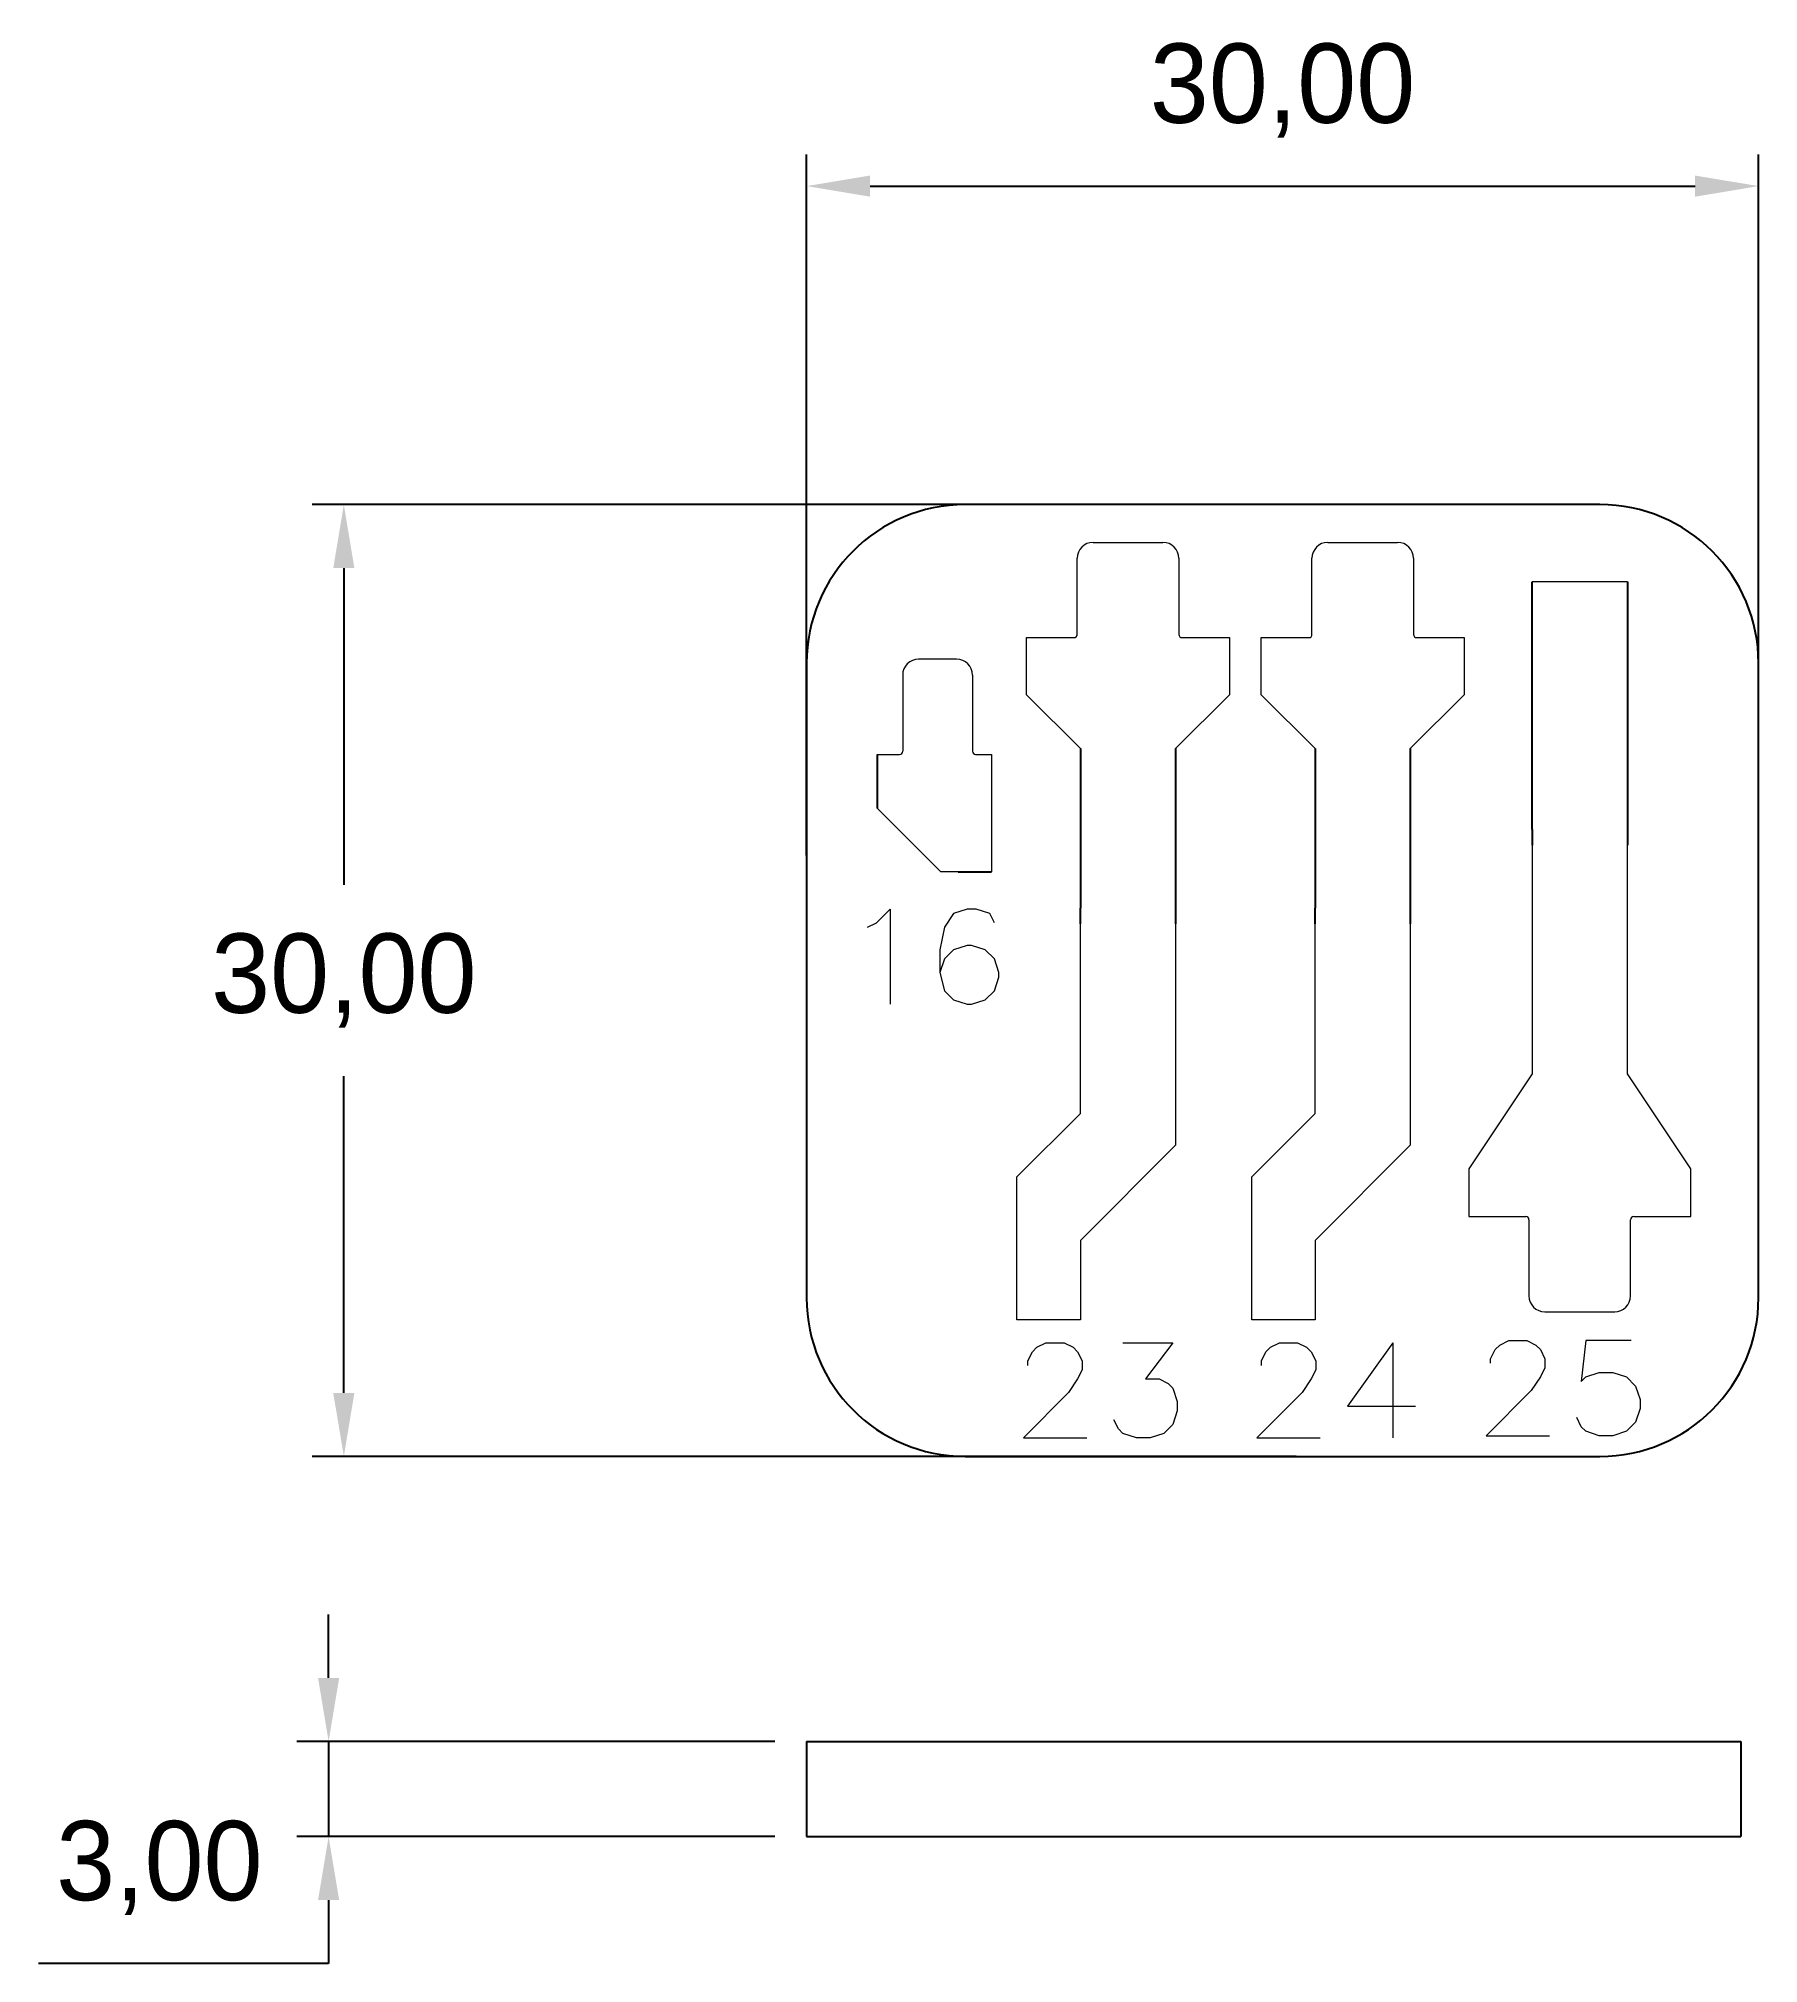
# Model space of a CAD drawing. Header units: millimetres. Extents: x 1373.1 to 1427.4, y 372.7 to 433.3.
import ezdxf

# ---------------------------------------------------------------- set-up
doc = ezdxf.new("R2010")
doc.units = ezdxf.units.MM
doc.header["$PDSIZE"] = -1
for name, color, linetype in [('1', 7, 'Continuous'), ('6__尺寸线', 3, 'Continuous'), ('图层 1', 7, 'Continuous')]:
    doc.layers.add(name, color=color, linetype=linetype)
doc.styles.get("Standard").update_dxf_attribs({"font": ''})
doc.styles.get('Standard').set_extended_font_data('CENTURY GOTHIC')
doc.dimstyles.new('ISO-25', dxfattribs={"dimtxt": 2.5, "dimasz": 2.5, "dimexe": 1.25, "dimexo": 0.625, "dimtad": 1, "dimtxsty": 'Standard', "dimcen": 2.5, "dimadec": 0, "dimazin": 0, "dimtfac": 1, "dimtmove": 0, "dimatfit": 3, "dimfxl": 1, "dimarcsym": 0})

# ---------------------------------------------------------------- blocks, each defined once
blk = doc.blocks.new('*D84')
at = {"layer": '6__尺寸线', "color": 0, "linetype": 'ByBlock', "lineweight": -2, "transparency": 16777216}
for p, q in [((1397.354, 407.578), (1397.354, 429.671)), ((1427.354, 407.578), (1427.354, 429.671)), ((1399.354, 428.671), (1425.354, 428.671))]:
    blk.add_line(p, q, dxfattribs=at)
at = {"layer": '6__尺寸线', "color": 0, "linetype": 'ByBlock', "transparency": 16777216}
for points in [[(1399.354, 429.004), (1399.354, 428.337), (1397.354, 428.671)], [(1425.354, 429.004), (1425.354, 428.337), (1427.354, 428.671)]]:
    blk.add_solid(points, dxfattribs=at)
at = {"layer": 'Defpoints', "color": 0, "linetype": 'ByBlock', "transparency": 16777216}
for p in [(1427.354, 428.671), (1397.354, 406.578), (1427.354, 406.578)]:
    blk.add_point(p, dxfattribs=at)
at = {"layer": '6__尺寸线', "color": 0, "linetype": 'ByBlock', "transparency": 16777216, "insert": (1412.354, 431.683), "char_height": 2.5, "attachment_point": 5}
blk.add_mtext('30,00', dxfattribs=at)
blk = doc.blocks.new('*D85')
at = {"layer": '6__尺寸线', "color": 0, "linetype": 'ByBlock', "lineweight": -2, "transparency": 16777216}
for p, q in [((1412.781, 418.633), (1381.77, 418.633)), ((1382.77, 416.633), (1382.77, 406.645)), ((1382.77, 390.633), (1382.77, 400.621)), ((1412.781, 388.633), (1381.77, 388.633))]:
    blk.add_line(p, q, dxfattribs=at)
at = {"layer": '6__尺寸线', "color": 0, "linetype": 'ByBlock', "transparency": 16777216}
for points in [[(1382.436, 416.633), (1383.103, 416.633), (1382.77, 418.633)], [(1382.436, 390.633), (1383.103, 390.633), (1382.77, 388.633)]]:
    blk.add_solid(points, dxfattribs=at)
at = {"layer": 'Defpoints', "color": 0, "linetype": 'ByBlock', "transparency": 16777216}
for p in [(1413.781, 418.633), (1382.77, 388.633), (1413.781, 388.633)]:
    blk.add_point(p, dxfattribs=at)
at = {"layer": '6__尺寸线', "color": 0, "linetype": 'ByBlock', "transparency": 16777216, "insert": (1382.77, 403.633), "char_height": 2.5, "attachment_point": 5}
blk.add_mtext('30,00', dxfattribs=at)
blk = doc.blocks.new('*D88')
at = {"layer": 'Defpoints', "color": 0, "linetype": 'ByBlock', "transparency": 16777216}
for p in [(1397.354, 379.652), (1382.29, 376.652), (1397.354, 376.652)]:
    blk.add_point(p, dxfattribs=at)
at = {"layer": '图层 1', "color": 0, "linetype": 'ByBlock', "lineweight": -2, "transparency": 16777216}
for p, q in [((1382.29, 381.652), (1382.29, 383.652)), ((1396.354, 379.652), (1381.29, 379.652)), ((1382.29, 379.652), (1382.29, 376.652)), ((1396.354, 376.652), (1381.29, 376.652)), ((1382.29, 374.652), (1382.29, 372.652)), ((1382.29, 372.652), (1373.147, 372.652))]:
    blk.add_line(p, q, dxfattribs=at)
at = {"layer": '图层 1', "color": 0, "linetype": 'ByBlock', "transparency": 16777216}
for points in [[(1381.957, 381.652), (1382.623, 381.652), (1382.29, 379.652)], [(1381.957, 374.652), (1382.623, 374.652), (1382.29, 376.652)]]:
    blk.add_solid(points, dxfattribs=at)
at = {"layer": '图层 1', "color": 0, "linetype": 'ByBlock', "transparency": 16777216, "insert": (1376.956, 375.664), "char_height": 2.5, "attachment_point": 5}
blk.add_mtext('3,00', dxfattribs=at)

msp = doc.modelspace()

# ---------------------------------------------------------------- linework, layer by layer
for p, q in [((1422.354, 418.633), (1402.354, 418.633)), ((1420.221, 408.394), (1420.221, 416.194)), ((1423.221, 416.194), (1423.221, 408.394)), ((1397.354, 413.633), (1397.354, 393.633)), ((1427.354, 393.633), (1427.354, 413.633)), ((1399.582, 410.761), (1399.582, 409.061)), ((1405.984, 410.941), (1405.984, 405.917)), ((1408.984, 410.941), (1408.984, 405.917)), ((1413.381, 410.941), (1413.381, 405.917)), ((1416.381, 410.941), (1416.381, 405.917)), ((1402.632, 407.061), (1403.182, 407.061)), ((1402.354, 388.633), (1422.354, 388.633))]:
    msp.add_line(p, q)
at = {"linetype": 'Continuous', "lineweight": 15}
for p, q in [((1406.384, 417.441), (1408.584, 417.441)), ((1413.781, 417.441), (1415.981, 417.441)), ((1405.884, 414.541), (1405.884, 416.941)), ((1409.084, 416.941), (1409.084, 414.541)), ((1413.281, 414.541), (1413.281, 416.941)), ((1416.481, 416.941), (1416.481, 414.541)), ((1423.221, 416.194), (1420.221, 416.194)), ((1404.284, 414.441), (1405.784, 414.441)), ((1404.284, 412.641), (1404.284, 414.441)), ((1409.184, 414.441), (1410.684, 414.441)), ((1410.684, 414.441), (1410.684, 412.641)), ((1411.681, 414.441), (1413.181, 414.441)), ((1411.681, 412.641), (1411.681, 414.441)), ((1416.581, 414.441), (1418.081, 414.441)), ((1418.081, 414.441), (1418.081, 412.641)), ((1400.382, 413.261), (1400.382, 410.861)), ((1402.082, 413.761), (1400.882, 413.761)), ((1402.582, 413.261), (1402.582, 410.861)), ((1405.984, 410.941), (1404.284, 412.641)), ((1410.684, 412.641), (1408.984, 410.941)), ((1413.381, 410.941), (1411.681, 412.641)), ((1418.081, 412.641), (1416.381, 410.941)), ((1399.582, 410.761), (1400.282, 410.761)), ((1402.682, 410.761), (1403.182, 410.761)), ((1403.182, 410.761), (1403.182, 407.061)), ((1399.582, 409.061), (1401.582, 407.061)), ((1420.221, 407.894), (1420.221, 400.694)), ((1423.221, 400.694), (1423.221, 407.894)), ((1402.132, 407.061), (1401.582, 407.061)), ((1405.984, 399.441), (1405.984, 405.417)), ((1408.984, 405.417), (1408.984, 398.441)), ((1413.381, 399.441), (1413.381, 405.417)), ((1416.381, 405.417), (1416.381, 398.441)), ((1420.221, 400.694), (1418.221, 397.694)), ((1425.221, 397.694), (1423.221, 400.694)), ((1403.984, 397.441), (1405.984, 399.441)), ((1411.381, 397.441), (1413.381, 399.441)), ((1408.984, 398.441), (1405.984, 395.441)), ((1416.381, 398.441), (1413.381, 395.441)), ((1403.984, 392.941), (1403.984, 397.441)), ((1411.381, 392.941), (1411.381, 397.441)), ((1418.221, 397.694), (1418.221, 396.194)), ((1425.221, 396.194), (1425.221, 397.694)), ((1418.221, 396.194), (1420.021, 396.194)), ((1423.421, 396.194), (1425.221, 396.194)), ((1420.121, 396.094), (1420.121, 393.694)), ((1423.321, 393.694), (1423.321, 396.094)), ((1405.984, 395.441), (1405.984, 392.941)), ((1413.381, 395.441), (1413.381, 392.941)), ((1420.621, 393.194), (1422.821, 393.194)), ((1405.984, 392.941), (1403.984, 392.941)), ((1413.381, 392.941), (1411.381, 392.941))]:
    msp.add_line(p, q, dxfattribs=at)
at = {"linetype": 'ByBlock'}
for p, q in [((1397.354, 379.652), (1426.797, 379.652)), ((1397.354, 379.652), (1397.354, 376.652)), ((1426.797, 379.652), (1426.797, 376.652)), ((1397.354, 376.652), (1426.797, 376.652))]:
    msp.add_line(p, q, dxfattribs=at)
at = {"color": 1, "lineweight": 0}
for points in [[(1399.274, 405.313), (1399.558, 405.455), (1399.987, 405.884), (1399.987, 402.886)], [(1403.272, 405.455), (1403.126, 405.742), (1402.701, 405.884), (1402.413, 405.884), (1401.984, 405.742), (1401.7, 405.313), (1401.558, 404.6), (1401.558, 403.883), (1401.7, 403.312), (1401.984, 403.028), (1402.413, 402.886), (1402.555, 402.886), (1402.984, 403.028), (1403.272, 403.312), (1403.414, 403.741), (1403.414, 403.883), (1403.272, 404.312), (1402.984, 404.6), (1402.555, 404.742), (1402.413, 404.742), (1401.984, 404.6), (1401.7, 404.312), (1401.558, 403.883)], [(1404.327, 391.504), (1404.327, 391.646), (1404.469, 391.933), (1404.61, 392.075), (1404.898, 392.217), (1405.469, 392.217), (1405.753, 392.075), (1405.895, 391.933), (1406.04, 391.646), (1406.04, 391.359), (1405.895, 391.075), (1405.611, 390.646), (1404.185, 389.216), (1406.182, 389.216)], [(1407.324, 392.217), (1408.892, 392.217), (1408.037, 391.075), (1408.466, 391.075), (1408.75, 390.933), (1408.892, 390.787), (1409.038, 390.362), (1409.038, 390.074), (1408.892, 389.645), (1408.608, 389.361), (1408.179, 389.216), (1407.753, 389.216), (1407.324, 389.361), (1407.182, 389.503), (1407.037, 389.787)], [(1411.686, 391.504), (1411.686, 391.646), (1411.828, 391.933), (1411.97, 392.075), (1412.257, 392.217), (1412.828, 392.217), (1413.112, 392.075), (1413.257, 391.933), (1413.399, 391.646), (1413.399, 391.359), (1413.257, 391.075), (1412.97, 390.646), (1411.544, 389.216), (1413.541, 389.216)], [(1415.826, 392.217), (1414.4, 390.216), (1416.539, 390.216)], [(1415.826, 392.217), (1415.826, 389.216)], [(1418.91, 391.57), (1418.91, 391.711), (1419.052, 391.999), (1419.198, 392.141), (1419.481, 392.283), (1420.053, 392.283), (1420.34, 392.141), (1420.482, 391.999), (1420.624, 391.711), (1420.624, 391.424), (1420.482, 391.14), (1420.194, 390.711), (1418.768, 389.281), (1420.766, 389.281)], [(1423.337, 392.283), (1421.908, 392.283), (1421.766, 390.998), (1421.908, 391.14), (1422.337, 391.282), (1422.766, 391.282), (1423.192, 391.14), (1423.479, 390.853), (1423.621, 390.427), (1423.621, 390.14), (1423.479, 389.711), (1423.192, 389.427), (1422.766, 389.281), (1422.337, 389.281), (1421.908, 389.427), (1421.766, 389.569), (1421.624, 389.856)]]:
    msp.add_lwpolyline(points, dxfattribs=at)
for centre, start, end in [((1402.354, 413.633), 90, 180), ((1422.354, 413.633), 0, 90), ((1402.354, 393.633), 180, 270), ((1422.354, 393.633), 270, 0)]:
    msp.add_arc(centre, 5, start, end)
at = {"linetype": 'Continuous', "lineweight": 15}
for centre, radius, start, end in [((1406.384, 416.941), 0.5, 90, 180), ((1408.584, 416.941), 0.5, 0, 90), ((1413.781, 416.941), 0.5, 90, 180), ((1415.981, 416.941), 0.5, 0, 90), ((1405.784, 414.541), 0.1, 270, 0), ((1409.184, 414.541), 0.1, 180, 270), ((1413.181, 414.541), 0.1, 270, 0), ((1416.581, 414.541), 0.1, 180, 270), ((1400.882, 413.261), 0.5, 90, 180), ((1402.082, 413.261), 0.5, 0, 90), ((1400.282, 410.861), 0.1, 270, 0), ((1402.682, 410.861), 0.1, 180, 270), ((1420.021, 396.094), 0.1, 0, 90), ((1423.421, 396.094), 0.1, 90, 180), ((1420.621, 393.694), 0.5, 180, 270), ((1422.821, 393.694), 0.5, 270, 0)]:
    msp.add_arc(centre, radius, start, end, dxfattribs=at)
at = {"layer": '1', "color": 1}
for p, q in [((1420.221, 408.394), (1420.221, 407.894)), ((1423.221, 408.394), (1423.221, 407.894)), ((1402.132, 407.061), (1402.632, 407.061)), ((1405.984, 405.417), (1405.984, 405.917)), ((1408.984, 405.917), (1408.984, 405.417)), ((1413.381, 405.417), (1413.381, 405.917)), ((1416.381, 405.917), (1416.381, 405.417))]:
    msp.add_line(p, q, dxfattribs=at)

# ---------------------------------------------------------------- dimensions: what is measured, and where the dimension line sits
at = {"layer": '6__尺寸线', "linetype": 'ByBlock'}
dim = msp.add_linear_dim(base=(1427.354, 428.671), p1=(1397.354, 406.578), p2=(1427.354, 406.578), dimstyle='ISO-25', override={"dimasz": 2, "dimexe": 1, "dimexo": 1, "dimgap": 1.524, "dimtih": 1, "dimtoh": 1, "dimzin": 0, "dimadec": 2, "dimtzin": 0}, dxfattribs=at)
dim.commit()
dim.dimension.update_dxf_attribs({"geometry": '*D84', "text_midpoint": (1412.354, 431.683)})
dim = msp.add_linear_dim(base=(1382.77, 388.633), p1=(1413.781, 418.633), p2=(1413.781, 388.633), angle=90, dimstyle='ISO-25', override={"dimasz": 2, "dimexe": 1, "dimexo": 1, "dimgap": 1.524, "dimtih": 1, "dimtoh": 1, "dimzin": 0, "dimadec": 2, "dimtzin": 0}, dxfattribs=at)
dim.commit()
dim.dimension.update_dxf_attribs({"geometry": '*D85', "text_midpoint": (1382.77, 403.633)})
at = {"layer": '图层 1', "color": 3, "linetype": 'ByBlock'}
dim = msp.add_linear_dim(base=(1382.29, 376.652), p1=(1397.354, 379.652), p2=(1397.354, 376.652), angle=90, dimstyle='ISO-25', override={"dimasz": 2, "dimexe": 1, "dimexo": 1, "dimgap": 1.524, "dimtih": 1, "dimtoh": 1, "dimzin": 0, "dimadec": 2, "dimtzin": 0}, dxfattribs=at)
dim.commit()
dim.dimension.update_dxf_attribs({"geometry": '*D88', "text_midpoint": (1376.956, 375.664)})

doc.saveas('drawing.dxf')
